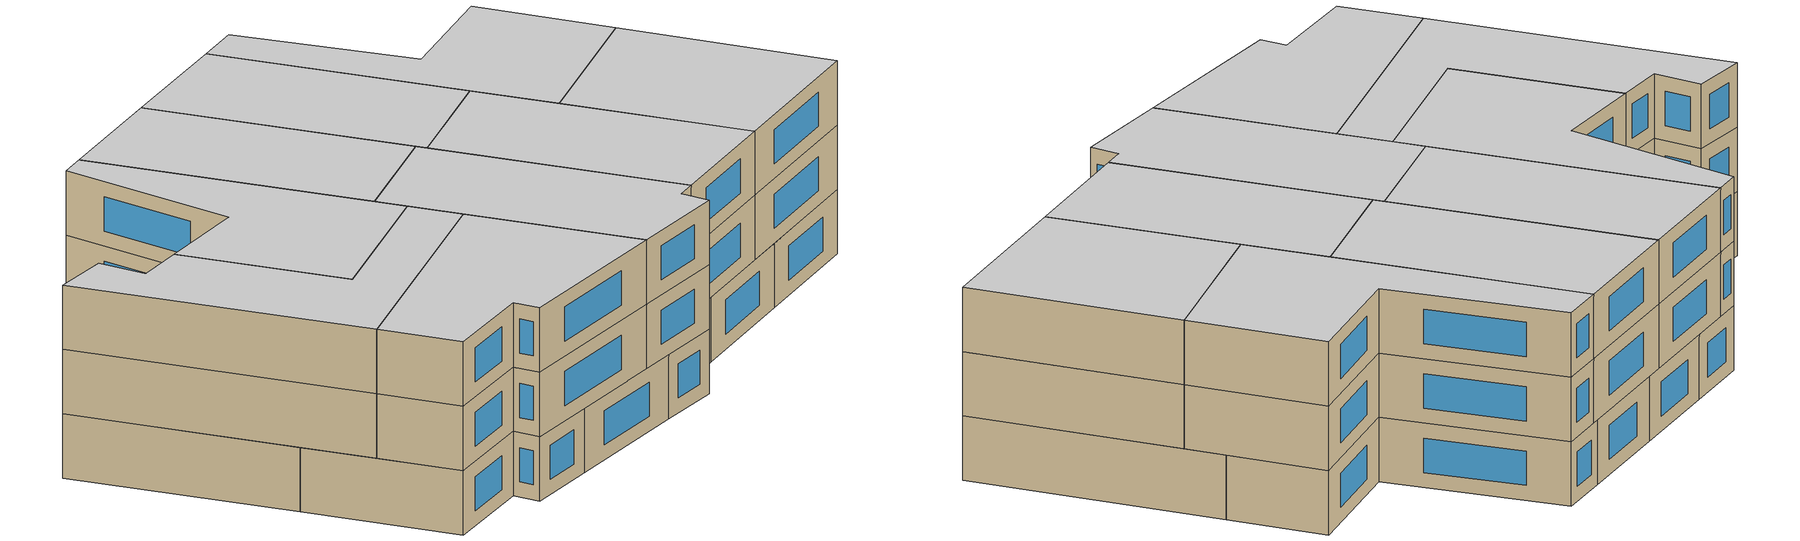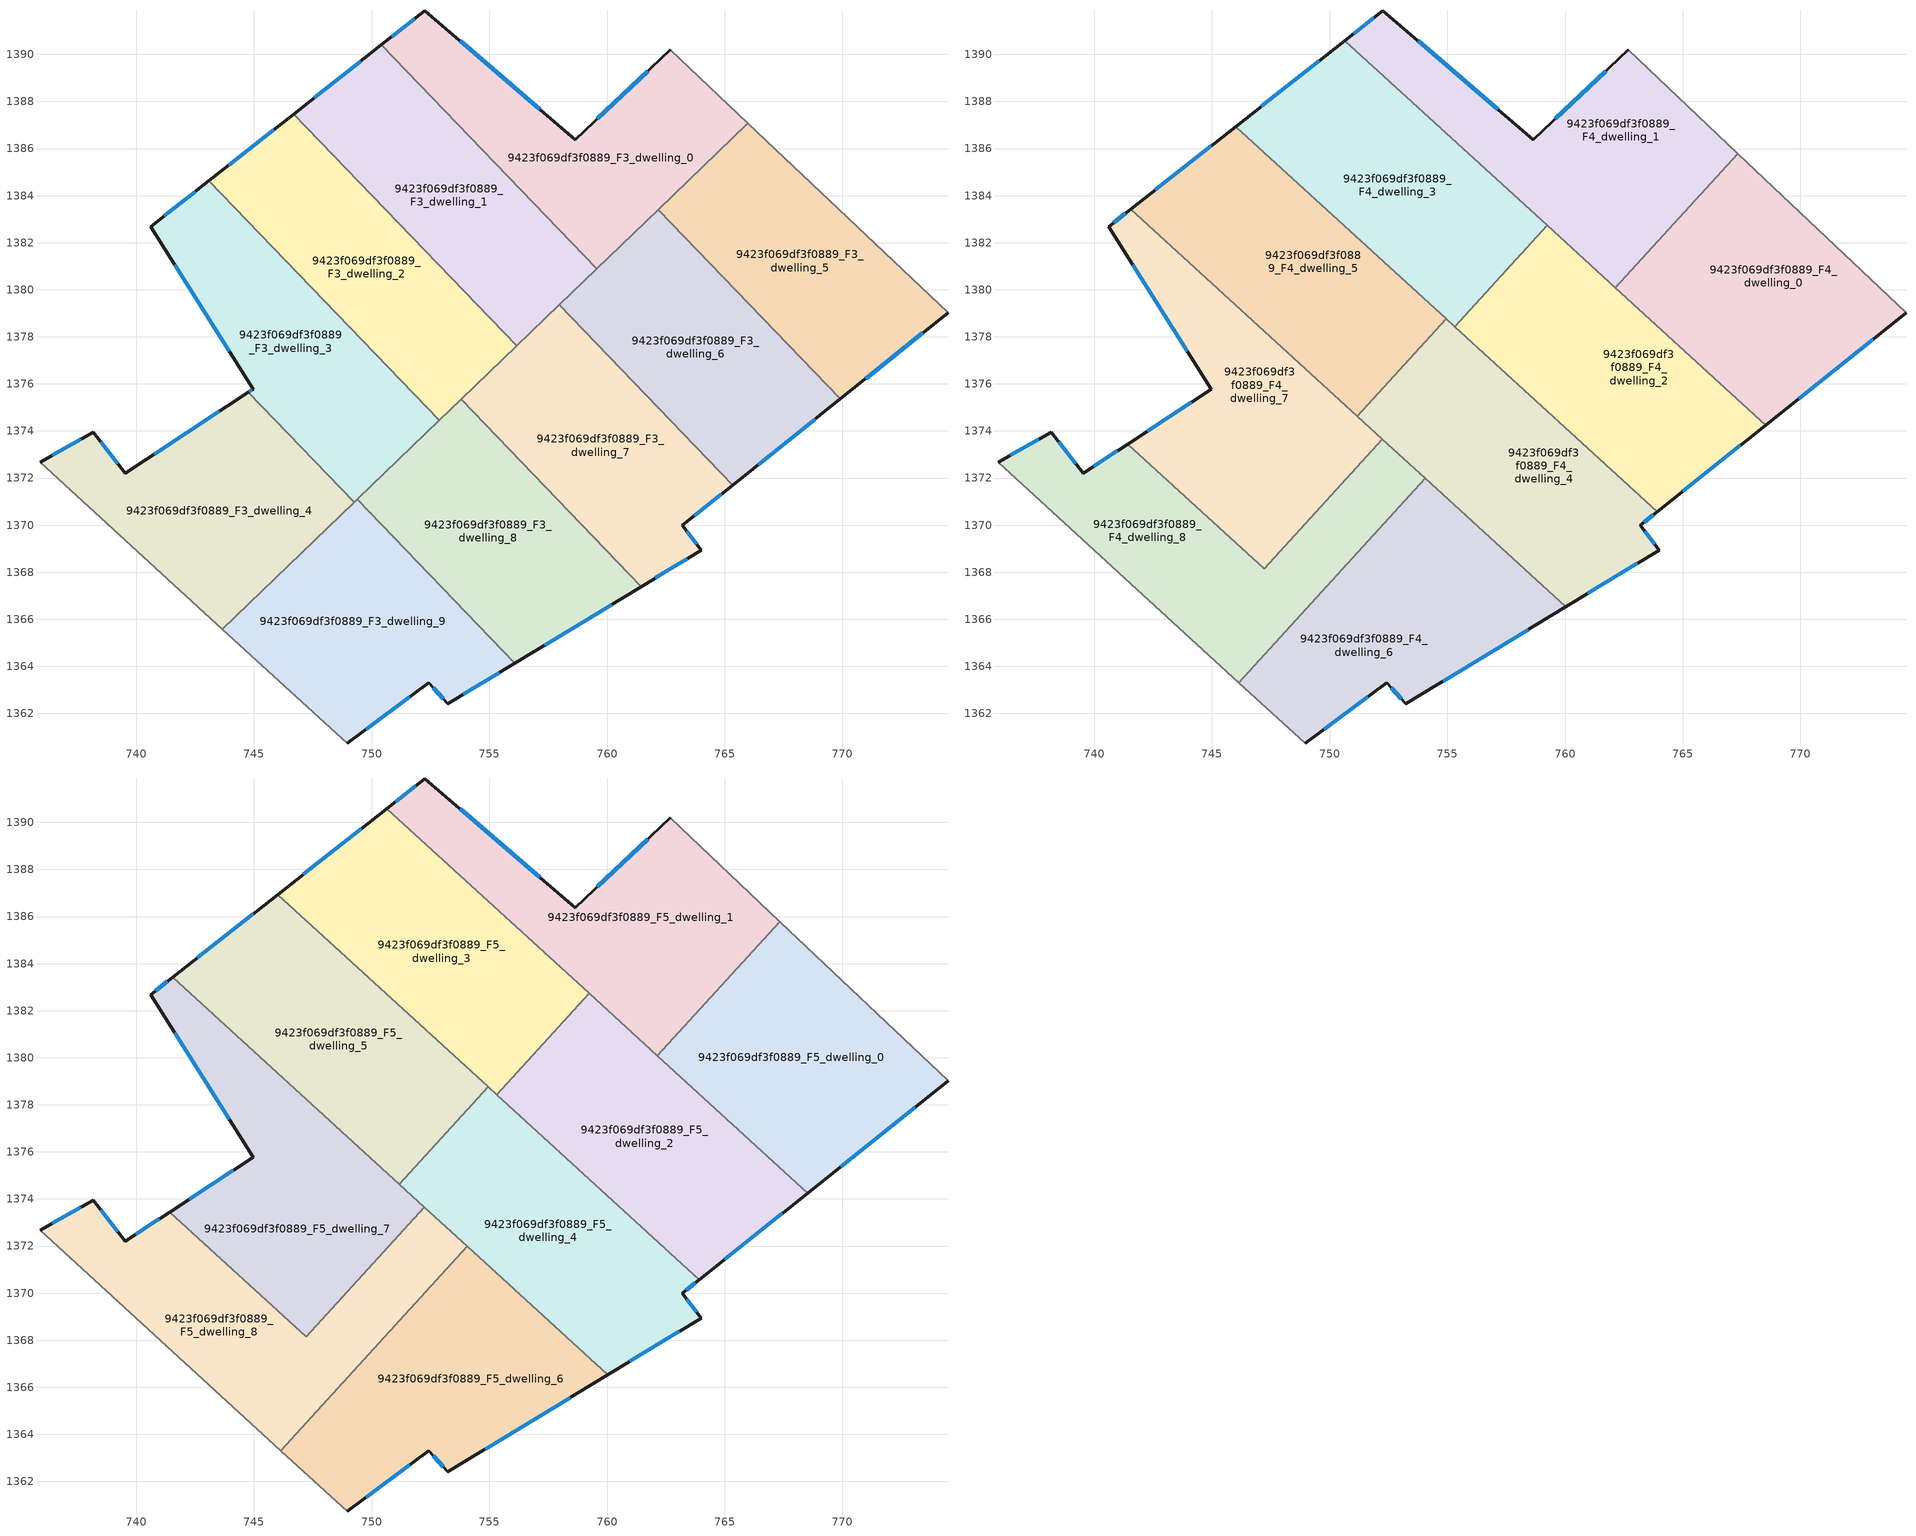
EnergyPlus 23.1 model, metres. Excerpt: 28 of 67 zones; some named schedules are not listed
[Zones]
9423f069df3f0889_F3_dwelling_0
 floor to 9423f069df3f0889_F2_dwelling_0 (EU_floor_Construction): 762.68,1390.19 765.98,1387.07 757.98,1379.37 759.56,1380.89 750.41,1390.4 752.26,1391.86 758.65,1386.37 z9
 wall outside (EU_wall_Construction): 762.68,1390.19 758.65,1386.37 752.26,1391.86 750.41,1390.4 z9:12
 wall to 9423f069df3f0889_F3_dwelling_1 (EU_wall_Construction): 750.41,1390.4 759.56,1380.89 757.98,1379.37 z9:12
 wall adiabatic (EU_wall_Construction): 765.98,1387.07 762.68,1390.19 z9:12
 wall to 9423f069df3f0889_F3_dwelling_6 (EU_wall_Construction): 757.98,1379.37 762.17,1383.4 z9:12
 wall to 9423f069df3f0889_F3_dwelling_5 (EU_wall_Construction): 762.17,1383.4 765.98,1387.07 z9:12
 window (EU_Window_Construction): 751.83,1391.52 750.85,1390.74 / 757.15,1387.66 753.76,1390.57 / 761.73,1389.29 759.6,1387.27 z9.7:11.3
9423f069df3f0889_F3_dwelling_1
 floor to 9423f069df3f0889_F2_dwelling_1 (EU_floor_Construction): 750.41,1390.4 759.56,1380.89 756.16,1377.62 746.68,1387.46 z9
 wall outside (EU_wall_Construction): 750.41,1390.4 746.68,1387.46 z9:12
 wall to 9423f069df3f0889_F3_dwelling_2 (EU_wall_Construction): 746.68,1387.46 756.16,1377.62 z9:12
 wall to 9423f069df3f0889_F3_dwelling_7 (EU_wall_Construction): 756.16,1377.62 757.98,1379.37 z9:12
 window (EU_Window_Construction): 749.54,1389.71 747.56,1388.15 z9.7:11.3
9423f069df3f0889_F3_dwelling_2
 floor to 9423f069df3f0889_F2_dwelling_2 (EU_floor_Construction): 746.68,1387.46 756.16,1377.62 752.87,1374.45 743.08,1384.62 z9
 wall outside (EU_wall_Construction): 746.68,1387.46 743.08,1384.62 z9:12
 wall to 9423f069df3f0889_F3_dwelling_3 (EU_wall_Construction): 743.08,1384.62 752.87,1374.45 z9:12
 wall to 9423f069df3f0889_F3_dwelling_7 (EU_wall_Construction): 753.8,1375.35 756.16,1377.62 z9:12
 wall to 9423f069df3f0889_F3_dwelling_8 (EU_wall_Construction): 752.87,1374.45 753.8,1375.35 z9:12
 window (EU_Window_Construction): 745.84,1386.8 743.92,1385.29 z9.7:11.3
9423f069df3f0889_F3_dwelling_3
 floor to 9423f069df3f0889_F2_dwelling_3 (EU_floor_Construction): 743.08,1384.62 752.87,1374.45 749.25,1370.97 744.76,1375.64 744.96,1375.77 740.61,1382.68 z9
 wall outside (EU_wall_Construction): 743.08,1384.62 740.61,1382.68 744.96,1375.77 744.76,1375.64 z9:12
 wall to 9423f069df3f0889_F3_dwelling_4 (EU_wall_Construction): 744.76,1375.64 749.25,1370.97 z9:12
 wall to 9423f069df3f0889_F3_dwelling_8 (EU_wall_Construction): 749.38,1371.1 752.87,1374.45 z9:12
 wall to 9423f069df3f0889_F3_dwelling_9 (EU_wall_Construction): 749.25,1370.97 749.38,1371.1 z9:12
 window (EU_Window_Construction): 744.92,1375.74 744.81,1375.67 / 741.63,1381.06 743.94,1377.39 / 742.5,1384.17 741.19,1383.13 z9.7:11.3
9423f069df3f0889_F3_dwelling_4
 floor to 9423f069df3f0889_F2_dwelling_4 (EU_floor_Construction): 744.76,1375.64 749.25,1370.97 743.65,1365.58 735.91,1372.66 738.16,1373.94 739.53,1372.21 z9
 wall outside (EU_wall_Construction): 744.76,1375.64 739.53,1372.21 738.16,1373.94 735.91,1372.66 z9:12
 wall adiabatic (EU_wall_Construction): 735.91,1372.66 743.65,1365.58 z9:12
 wall to 9423f069df3f0889_F3_dwelling_9 (EU_wall_Construction): 743.65,1365.58 749.25,1370.97 z9:12
 window (EU_Window_Construction): 737.64,1373.64 736.44,1372.96 / 739.21,1372.61 738.49,1373.53 / 743.53,1374.83 740.76,1373.01 z9.7:11.3
9423f069df3f0889_F3_dwelling_5
 floor to 9423f069df3f0889_F2_dwelling_5 (EU_floor_Construction): 774.49,1379.03 769.91,1375.36 762.17,1383.4 765.98,1387.07 z9
 wall outside (EU_wall_Construction): 769.91,1375.36 774.49,1379.03 z9:12
 wall to 9423f069df3f0889_F3_dwelling_6 (EU_wall_Construction): 762.17,1383.4 769.91,1375.36 z9:12
 wall adiabatic (EU_wall_Construction): 774.49,1379.03 765.98,1387.07 z9:12
 window (EU_Window_Construction): 770.99,1376.22 773.41,1378.17 z9.7:11.3
 ceiling adiabatic (EU_roof_Construction): 763.72,1381.8 767.35,1385.77 765.98,1387.07 762.17,1383.4 z12
9423f069df3f0889_F3_dwelling_6
 floor to 9423f069df3f0889_F2_dwelling_6 (EU_floor_Construction): 762.17,1383.4 769.91,1375.36 765.35,1371.71 757.98,1379.37 z9
 wall outside (EU_wall_Construction): 765.35,1371.71 769.91,1375.36 z9:12
 wall to 9423f069df3f0889_F3_dwelling_7 (EU_wall_Construction): 757.98,1379.37 765.35,1371.71 z9:12
 window (EU_Window_Construction): 766.42,1372.56 768.84,1374.5 z9.7:11.3
 ceiling adiabatic (EU_roof_Construction): 762.14,1380.08 763.72,1381.8 762.17,1383.4 760.39,1381.68 z12
9423f069df3f0889_F3_dwelling_7
 floor to 9423f069df3f0889_F2_dwelling_7 (EU_floor_Construction): 757.98,1379.37 765.35,1371.71 763.21,1369.99 764,1368.94 761.46,1367.39 753.8,1375.35 z9
 wall outside (EU_wall_Construction): 761.46,1367.39 764,1368.94 763.21,1369.99 765.35,1371.71 z9:12
 wall to 9423f069df3f0889_F3_dwelling_8 (EU_wall_Construction): 753.8,1375.35 761.46,1367.39 z9:12
 window (EU_Window_Construction): 763.81,1369.18 763.39,1369.74 / 762.05,1367.75 763.4,1368.57 / 763.71,1370.39 764.84,1371.3 z9.7:11.3
9423f069df3f0889_F3_dwelling_8
 floor to 9423f069df3f0889_F2_dwelling_8 (EU_floor_Construction): 753.8,1375.35 761.46,1367.39 756.08,1364.13 749.38,1371.1 z9
 wall outside (EU_wall_Construction): 756.08,1364.13 761.46,1367.39 z9:12
 wall to 9423f069df3f0889_F3_dwelling_9 (EU_wall_Construction): 749.38,1371.1 756.08,1364.13 z9:12
 window (EU_Window_Construction): 757.34,1364.9 760.19,1366.63 z9.7:11.3
 ceiling adiabatic (EU_roof_Construction): 760.03,1366.53 752.24,1373.65 749.65,1370.82 756.08,1364.13 761.46,1367.39 z12
9423f069df3f0889_F3_dwelling_9
 floor to 9423f069df3f0889_F2_dwelling_9 (EU_floor_Construction): 749.38,1371.1 756.08,1364.13 753.23,1362.4 752.44,1363.31 748.96,1360.73 743.65,1365.58 z9
 wall outside (EU_wall_Construction): 748.96,1360.73 752.44,1363.31 753.23,1362.4 756.08,1364.13 z9:12
 wall adiabatic (EU_wall_Construction): 743.65,1365.58 748.96,1360.73 z9:12
 window (EU_Window_Construction): 752.62,1363.1 753.04,1362.61 / 749.77,1361.33 751.62,1362.7 / 753.9,1362.81 755.41,1363.73 z9.7:11.3
9423f069df3f0889_F4_dwelling_0
 floor to 9423f069df3f0889_F3_dwelling_5 (EU_floor_Construction): 774.49,1379.03 769.91,1375.36 763.72,1381.8 767.35,1385.77 z12
 floor to 9423f069df3f0889_F3_dwelling_6 (EU_floor_Construction): 763.72,1381.8 769.91,1375.36 768.52,1374.25 762.14,1380.08 z12
 wall outside (EU_wall_Construction): 768.52,1374.25 774.49,1379.03 z12:15
 wall to 9423f069df3f0889_F4_dwelling_1 (EU_wall_Construction): 767.35,1385.78 762.14,1380.08 z12:15
 wall adiabatic (EU_wall_Construction): 774.49,1379.03 767.35,1385.78 z12:15
 wall to 9423f069df3f0889_F4_dwelling_2 (EU_wall_Construction): 762.14,1380.08 768.52,1374.25 z12:15
 window (EU_Window_Construction): 769.92,1375.37 773.09,1377.91 z12.7:14.3
9423f069df3f0889_F4_dwelling_1
 floor to 9423f069df3f0889_F3_dwelling_0 (EU_floor_Construction): 762.68,1390.19 765.98,1387.07 760.39,1381.68 750.64,1390.58 752.26,1391.86 758.65,1386.37 z12
 floor adiabatic (EU_floor_Construction): 765.98,1387.07 762.68,1390.19 767.35,1385.78 762.14,1380.08 760.39,1381.68 z12
 wall outside (EU_wall_Construction): 762.68,1390.19 758.65,1386.37 752.26,1391.86 750.64,1390.58 z12:15
 wall adiabatic (EU_wall_Construction): 767.35,1385.78 762.68,1390.19 z12:15
 wall to 9423f069df3f0889_F4_dwelling_3 (EU_wall_Construction): 750.64,1390.58 759.24,1382.73 z12:15
 wall to 9423f069df3f0889_F4_dwelling_2 (EU_wall_Construction): 759.24,1382.73 762.14,1380.08 z12:15
 window (EU_Window_Construction): 751.88,1391.56 751.02,1390.88 / 757.15,1387.66 753.76,1390.57 / 761.73,1389.29 759.6,1387.27 z12.7:14.3
9423f069df3f0889_F4_dwelling_2
 floor to 9423f069df3f0889_F3_dwelling_6 (EU_floor_Construction): 768.52,1374.25 765.35,1371.71 757.98,1379.37 760.39,1381.68 z12
 floor to 9423f069df3f0889_F3_dwelling_1 (EU_floor_Construction): 758.53,1381.96 759.56,1380.89 756.19,1377.64 755.77,1378.02 755.34,1378.47 z12
 floor to 9423f069df3f0889_F3_dwelling_7 (EU_floor_Construction): 757.98,1379.37 765.35,1371.71 763.93,1370.57 756.19,1377.64 z12
 floor to 9423f069df3f0889_F3_dwelling_0 (EU_floor_Construction): 760.39,1381.68 757.98,1379.37 759.56,1380.89 758.53,1381.96 759.24,1382.73 z12
 floor to 9423f069df3f0889_F3_dwelling_2 (EU_floor_Construction): 755.34,1378.47 755.77,1378.02 755.32,1378.44 z12
 wall outside (EU_wall_Construction): 763.93,1370.57 768.52,1374.25 z12:15
 wall to 9423f069df3f0889_F4_dwelling_3 (EU_wall_Construction): 759.24,1382.73 755.32,1378.44 z12:15
 wall to 9423f069df3f0889_F4_dwelling_4 (EU_wall_Construction): 755.32,1378.44 763.93,1370.57 z12:15
 window (EU_Window_Construction): 765.01,1371.43 767.44,1373.39 z12.7:14.3
9423f069df3f0889_F4_dwelling_3
 floor to 9423f069df3f0889_F3_dwelling_1 (EU_floor_Construction): 750.41,1390.4 758.53,1381.96 755.34,1378.47 746.68,1387.46 z12
 floor to 9423f069df3f0889_F3_dwelling_0 (EU_floor_Construction): 759.24,1382.73 758.53,1381.96 750.41,1390.4 750.64,1390.58 z12
 floor to 9423f069df3f0889_F3_dwelling_2 (EU_floor_Construction): 746.68,1387.46 755.34,1378.47 755.32,1378.44 746.01,1386.93 z12
 wall outside (EU_wall_Construction): 750.64,1390.58 746.01,1386.93 z12:15
 wall to 9423f069df3f0889_F4_dwelling_5 (EU_wall_Construction): 746.01,1386.93 754.95,1378.77 z12:15
 wall to 9423f069df3f0889_F4_dwelling_4 (EU_wall_Construction): 754.95,1378.77 755.31,1378.44 z12:15
 window (EU_Window_Construction): 749.55,1389.73 747.1,1387.79 z12.7:14.3
9423f069df3f0889_F4_dwelling_4
 floor to 9423f069df3f0889_F3_dwelling_7 (EU_floor_Construction): 763.93,1370.57 763.21,1369.99 764,1368.94 761.45,1367.39 753.8,1375.35 756.19,1377.64 z12
 floor to 9423f069df3f0889_F3_dwelling_2 (EU_floor_Construction): 755.77,1378.02 756.16,1377.62 752.87,1374.45 751.91,1375.44 754.95,1378.77 z12
 floor to 9423f069df3f0889_F3_dwelling_1 (EU_floor_Construction): 756.19,1377.64 756.16,1377.62 755.77,1378.02 z12
 floor to 9423f069df3f0889_F3_dwelling_3 (EU_floor_Construction): 751.91,1375.44 752.87,1374.45 752.14,1373.74 751.17,1374.63 z12
 floor to 9423f069df3f0889_F3_dwelling_8 (EU_floor_Construction): 753.8,1375.35 761.45,1367.39 760.03,1366.53 752.14,1373.74 z12
 wall outside (EU_wall_Construction): 760.03,1366.53 764,1368.94 763.21,1369.99 763.93,1370.57 z12:15
 wall to 9423f069df3f0889_F4_dwelling_5 (EU_wall_Construction): 754.95,1378.77 751.17,1374.63 z12:15
 wall to 9423f069df3f0889_F4_dwelling_6 (EU_wall_Construction): 754.06,1371.99 760.03,1366.53 z12:15
 wall to 9423f069df3f0889_F4_dwelling_8 (EU_wall_Construction): 752.24,1373.65 754.06,1371.99 z12:15
 wall to 9423f069df3f0889_F4_dwelling_7 (EU_wall_Construction): 751.17,1374.63 752.24,1373.65 z12:15
 window (EU_Window_Construction): 763.38,1370.13 763.76,1370.43 / 763.81,1369.18 763.39,1369.74 / 760.97,1367.1 763.07,1368.37 z12.7:14.3
9423f069df3f0889_F4_dwelling_5
 floor to 9423f069df3f0889_F3_dwelling_2 (EU_floor_Construction): 754.95,1378.77 751.91,1375.44 743.08,1384.62 746.01,1386.93 z12
 floor to 9423f069df3f0889_F3_dwelling_3 (EU_floor_Construction): 743.08,1384.62 751.91,1375.44 751.17,1374.63 741.54,1383.42 z12
 wall outside (EU_wall_Construction): 746.01,1386.93 741.54,1383.42 z12:15
 wall to 9423f069df3f0889_F4_dwelling_7 (EU_wall_Construction): 741.54,1383.42 751.17,1374.63 z12:15
 window (EU_Window_Construction): 744.96,1386.11 742.59,1384.24 z12.7:14.3
9423f069df3f0889_F4_dwelling_6
 floor to 9423f069df3f0889_F3_dwelling_9 (EU_floor_Construction): 751.37,1369.03 756.08,1364.13 753.23,1362.4 752.44,1363.31 748.96,1360.73 746.14,1363.31 z12
 floor adiabatic (EU_floor_Construction): 760.03,1366.53 756.08,1364.13 751.37,1369.03 754.06,1371.99 z12
 wall outside (EU_wall_Construction): 748.96,1360.73 752.44,1363.31 753.23,1362.4 760.03,1366.53 z12:15
 wall adiabatic (EU_wall_Construction): 746.14,1363.31 748.96,1360.73 z12:15
 wall to 9423f069df3f0889_F4_dwelling_8 (EU_wall_Construction): 754.06,1371.99 746.14,1363.31 z12:15
 window (EU_Window_Construction): 752.62,1363.1 753.04,1362.61 / 749.77,1361.33 751.62,1362.7 / 754.83,1363.37 758.44,1365.56 z12.7:14.3
9423f069df3f0889_F4_dwelling_7
 floor to 9423f069df3f0889_F3_dwelling_3 (EU_floor_Construction): 752.14,1373.74 749.25,1370.97 744.76,1375.64 744.96,1375.77 740.61,1382.68 741.54,1383.42 z12
 floor to 9423f069df3f0889_F3_dwelling_4 (EU_floor_Construction): 744.76,1375.64 749.25,1370.97 746.76,1368.57 741.42,1373.44 z12
 floor to 9423f069df3f0889_F3_dwelling_9 (EU_floor_Construction): 749.38,1371.1 749.65,1370.82 747.22,1368.15 746.76,1368.57 z12
 floor to 9423f069df3f0889_F3_dwelling_8 (EU_floor_Construction): 752.24,1373.65 749.65,1370.82 749.38,1371.1 752.14,1373.74 z12
 wall outside (EU_wall_Construction): 741.54,1383.42 740.61,1382.68 744.96,1375.77 741.42,1373.44 z12:15
 wall to 9423f069df3f0889_F4_dwelling_8 (EU_wall_Construction): 741.42,1373.44 747.22,1368.15 752.24,1373.65 z12:15
 window (EU_Window_Construction): 744.13,1375.23 742.25,1373.99 / 741.63,1381.06 743.94,1377.39 / 741.32,1383.24 740.83,1382.85 z12.7:14.3
9423f069df3f0889_F4_dwelling_8
 floor to 9423f069df3f0889_F3_dwelling_4 (EU_floor_Construction): 741.42,1373.44 746.76,1368.57 743.65,1365.58 735.91,1372.66 738.16,1373.94 739.53,1372.21 z12
 floor to 9423f069df3f0889_F3_dwelling_9 (EU_floor_Construction): 749.65,1370.82 751.37,1369.03 746.14,1363.31 743.65,1365.58 746.76,1368.57 747.22,1368.15 z12
 floor adiabatic (EU_floor_Construction): 754.06,1371.99 751.37,1369.03 749.65,1370.82 752.24,1373.65 z12
 wall outside (EU_wall_Construction): 741.42,1373.44 739.53,1372.21 738.16,1373.94 735.91,1372.66 z12:15
 wall adiabatic (EU_wall_Construction): 735.91,1372.66 746.14,1363.31 z12:15
 window (EU_Window_Construction): 737.64,1373.64 736.44,1372.96 / 739.21,1372.61 738.49,1373.53 / 740.97,1373.15 739.97,1372.5 z12.7:14.3
9423f069df3f0889_F5_dwelling_0
 floor to 9423f069df3f0889_F4_dwelling_0 (EU_floor_Construction): 774.49,1379.03 768.52,1374.25 762.14,1380.08 767.35,1385.78 z15
 wall outside (EU_wall_Construction): 768.52,1374.25 774.49,1379.03 z15:18
 wall to 9423f069df3f0889_F5_dwelling_1 (EU_wall_Construction): 767.35,1385.78 762.14,1380.08 z15:18
 wall adiabatic (EU_wall_Construction): 774.49,1379.03 767.35,1385.78 z15:18
 wall to 9423f069df3f0889_F5_dwelling_2 (EU_wall_Construction): 762.14,1380.08 768.52,1374.25 z15:18
 window (EU_Window_Construction): 769.92,1375.37 773.09,1377.91 z15.7:17.3
 ceiling to 9423f069df3f0889_F6_dwelling_0 (EU_floor_Construction): 774.49,1379.03 767.35,1385.78 762.14,1380.08 768.52,1374.25 z18
9423f069df3f0889_F5_dwelling_1
 floor to 9423f069df3f0889_F4_dwelling_1 (EU_floor_Construction): 762.68,1390.19 767.35,1385.78 762.14,1380.08 750.64,1390.58 752.26,1391.86 758.65,1386.37 z15
 wall outside (EU_wall_Construction): 762.68,1390.19 758.65,1386.37 752.26,1391.86 750.64,1390.58 z15:18
 wall adiabatic (EU_wall_Construction): 767.35,1385.78 762.68,1390.19 z15:18
 wall to 9423f069df3f0889_F5_dwelling_3 (EU_wall_Construction): 750.64,1390.58 759.24,1382.73 z15:18
 wall to 9423f069df3f0889_F5_dwelling_2 (EU_wall_Construction): 759.24,1382.73 762.14,1380.08 z15:18
 window (EU_Window_Construction): 751.88,1391.56 751.02,1390.88 / 757.15,1387.66 753.76,1390.57 / 761.73,1389.29 759.6,1387.27 z15.7:17.3
 ceiling to 9423f069df3f0889_F6_dwelling_1 (EU_floor_Construction): 762.14,1380.08 767.35,1385.78 762.68,1390.19 758.65,1386.37 752.26,1391.86 750.64,1390.58 z18
9423f069df3f0889_F5_dwelling_2
 floor to 9423f069df3f0889_F4_dwelling_2 (EU_floor_Construction): 768.52,1374.25 763.93,1370.57 755.32,1378.44 759.24,1382.73 z15
 wall outside (EU_wall_Construction): 763.93,1370.57 768.52,1374.25 z15:18
 wall to 9423f069df3f0889_F5_dwelling_3 (EU_wall_Construction): 759.24,1382.73 755.32,1378.44 z15:18
 wall to 9423f069df3f0889_F5_dwelling_4 (EU_wall_Construction): 755.32,1378.44 763.93,1370.57 z15:18
 window (EU_Window_Construction): 765.01,1371.43 767.44,1373.39 z15.7:17.3
 ceiling to 9423f069df3f0889_F6_dwelling_2 (EU_floor_Construction): 768.52,1374.25 759.24,1382.73 755.32,1378.44 763.93,1370.57 z18
9423f069df3f0889_F5_dwelling_3
 floor to 9423f069df3f0889_F4_dwelling_3 (EU_floor_Construction): 759.24,1382.73 755.32,1378.44 746.01,1386.93 750.64,1390.58 z15
 wall outside (EU_wall_Construction): 750.64,1390.58 746.01,1386.93 z15:18
 wall to 9423f069df3f0889_F5_dwelling_5 (EU_wall_Construction): 746.01,1386.93 754.95,1378.77 z15:18
 wall to 9423f069df3f0889_F5_dwelling_4 (EU_wall_Construction): 754.95,1378.77 755.31,1378.44 z15:18
 window (EU_Window_Construction): 749.55,1389.73 747.1,1387.79 z15.7:17.3
 ceiling to 9423f069df3f0889_F6_dwelling_3 (EU_floor_Construction): 755.32,1378.44 759.24,1382.73 750.64,1390.58 746.01,1386.93 z18
9423f069df3f0889_F5_dwelling_4
 floor to 9423f069df3f0889_F4_dwelling_4 (EU_floor_Construction): 763.93,1370.57 763.21,1369.99 764,1368.94 760.03,1366.53 751.17,1374.63 754.95,1378.77 z15
 wall outside (EU_wall_Construction): 760.03,1366.53 764,1368.94 763.21,1369.99 763.93,1370.57 z15:18
 wall to 9423f069df3f0889_F5_dwelling_5 (EU_wall_Construction): 754.95,1378.77 751.17,1374.63 z15:18
 wall to 9423f069df3f0889_F5_dwelling_6 (EU_wall_Construction): 754.06,1371.99 760.03,1366.53 z15:18
 wall to 9423f069df3f0889_F5_dwelling_8 (EU_wall_Construction): 752.24,1373.65 754.06,1371.99 z15:18
 wall to 9423f069df3f0889_F5_dwelling_7 (EU_wall_Construction): 751.17,1374.63 752.24,1373.65 z15:18
 window (EU_Window_Construction): 763.38,1370.13 763.76,1370.43 / 763.81,1369.18 763.39,1369.74 / 760.97,1367.1 763.07,1368.37 z15.7:17.3
 ceiling to 9423f069df3f0889_F6_dwelling_4 (EU_floor_Construction): 764,1368.94 763.21,1369.99 763.93,1370.57 754.95,1378.77 751.17,1374.63 760.03,1366.53 z18
9423f069df3f0889_F5_dwelling_5
 floor to 9423f069df3f0889_F4_dwelling_5 (EU_floor_Construction): 754.95,1378.77 751.17,1374.63 741.54,1383.42 746.01,1386.93 z15
 wall outside (EU_wall_Construction): 746.01,1386.93 741.54,1383.42 z15:18
 wall to 9423f069df3f0889_F5_dwelling_7 (EU_wall_Construction): 741.54,1383.42 751.17,1374.63 z15:18
 window (EU_Window_Construction): 744.96,1386.11 742.59,1384.24 z15.7:17.3
 ceiling to 9423f069df3f0889_F6_dwelling_5 (EU_floor_Construction): 751.17,1374.63 754.95,1378.77 746.01,1386.93 741.54,1383.42 z18
9423f069df3f0889_F5_dwelling_6
 floor to 9423f069df3f0889_F4_dwelling_6 (EU_floor_Construction): 760.03,1366.53 753.23,1362.4 752.44,1363.31 748.96,1360.73 746.14,1363.31 754.06,1371.99 z15
 wall outside (EU_wall_Construction): 748.96,1360.73 752.44,1363.31 753.23,1362.4 760.03,1366.53 z15:18
 wall adiabatic (EU_wall_Construction): 746.14,1363.31 748.96,1360.73 z15:18
 wall to 9423f069df3f0889_F5_dwelling_8 (EU_wall_Construction): 754.06,1371.99 746.14,1363.31 z15:18
 window (EU_Window_Construction): 752.62,1363.1 753.04,1362.61 / 749.77,1361.33 751.62,1362.7 / 754.83,1363.37 758.44,1365.56 z15.7:17.3
 ceiling to 9423f069df3f0889_F6_dwelling_6 (EU_floor_Construction): 760.03,1366.53 754.06,1371.99 746.14,1363.31 748.96,1360.73 752.44,1363.31 753.23,1362.4 z18
9423f069df3f0889_F5_dwelling_7
 floor to 9423f069df3f0889_F4_dwelling_7 (EU_floor_Construction): 752.24,1373.65 747.22,1368.15 741.42,1373.44 744.96,1375.77 740.61,1382.68 741.54,1383.42 z15
 wall outside (EU_wall_Construction): 741.54,1383.42 740.61,1382.68 744.96,1375.77 741.42,1373.44 z15:18
 wall to 9423f069df3f0889_F5_dwelling_8 (EU_wall_Construction): 741.42,1373.44 747.22,1368.15 752.24,1373.65 z15:18
 window (EU_Window_Construction): 744.13,1375.23 742.25,1373.99 / 741.63,1381.06 743.94,1377.39 / 741.32,1383.24 740.83,1382.85 z15.7:17.3
 ceiling to 9423f069df3f0889_F6_dwelling_7 (EU_floor_Construction): 747.22,1368.15 752.24,1373.65 741.54,1383.42 740.61,1382.68 744.96,1375.77 741.42,1373.44 z18
9423f069df3f0889_F5_dwelling_8
 floor to 9423f069df3f0889_F4_dwelling_8 (EU_floor_Construction): 752.24,1373.65 754.06,1371.99 746.14,1363.31 735.91,1372.66 738.16,1373.94 739.53,1372.21 741.42,1373.44 747.22,1368.15 z15
 wall outside (EU_wall_Construction): 741.42,1373.44 739.53,1372.21 738.16,1373.94 735.91,1372.66 z15:18
 wall adiabatic (EU_wall_Construction): 735.91,1372.66 746.14,1363.31 z15:18
 window (EU_Window_Construction): 737.64,1373.64 736.44,1372.96 / 739.21,1372.61 738.49,1373.53 / 740.97,1373.15 739.97,1372.5 z15.7:17.3
 ceiling to 9423f069df3f0889_F6_dwelling_8 (EU_floor_Construction): 746.14,1363.31 754.06,1371.99 752.24,1373.65 747.22,1368.15 741.42,1373.44 739.53,1372.21 738.16,1373.94 735.91,1372.66 z18
[Building]
EU S2 Campaign: North Axis=0; Terrain=City; Solar Distribution=FullExterior
[Site:Location]
Budapest.Ferenc.Liszt.Intl.AP: Latitude=47.437; Longitude=19.256; Time Zone=1; Elevation=185
[SizingPeriod:WeatherFileDays]
AnnualSizingPeriod: Begin Month=1; Begin Day of Month=1; End Month=12; End Day of Month=31; Day of Week for Start Day=Monday; Use Weather File Daylight Saving Period=No; Use Weather File Rain and Snow Indicators=No
[MATERIAL]
EU_InternalMass_Material: Roughness=MediumRough; Thickness=0.1; Conductivity=1; Density=1800; Specific Heat=900; Thermal Absorptance=0.9; Solar Absorptance=0.7; Visible Absorptance=0.7
[MATERIAL:NOMASS] Roughness=MediumRough; Thermal Absorptance=0.9; Solar Absorptance=0.7; Visible Absorptance=0.7
Name | Thermal Resistance
EU_wall_NoMass | 0.832559
EU_roof_NoMass | 1.39638
EU_floor_NoMass | 0.872794
[WINDOWMATERIAL:SIMPLEGLAZINGSYSTEM]
EU_Window_SimpleGlazing: UFactor=2.79869; Solar Heat Gain Coefficient=0.75; Visible Transmittance=0.75
[CONSTRUCTION]
EU_wall_Construction: EU_wall_NoMass
EU_roof_Construction: EU_roof_NoMass
EU_floor_Construction: EU_floor_NoMass
EU_Window_Construction: EU_Window_SimpleGlazing
EU_InternalMass_Construction: EU_InternalMass_Material
[ZONE] Type=1; Multiplier=1; Ceiling Height=autocalculate; Floor Area=autocalculate; Part of Total Floor Area=Yes
Name | Volume
9423f069df3f0889_F3_dwelling_0 | 190.341
9423f069df3f0889_F4_dwelling_0; 9423f069df3f0889_F5_dwelling_0 | 211.507
9423f069df3f0889_F3_dwelling_1; 9423f069df3f0889_F3_dwelling_9 | 190.373
9423f069df3f0889_F4_dwelling_1; 9423f069df3f0889_F5_dwelling_1; 9423f069df3f0889_F4_dwelling_2; 9423f069df3f0889_F5_dwelling_2 | 211.51
9423f069df3f0889_F3_dwelling_2 | 190.357
9423f069df3f0889_F3_dwelling_3 | 190.345
9423f069df3f0889_F4_dwelling_3; 9423f069df3f0889_F5_dwelling_3 | 211.516
9423f069df3f0889_F3_dwelling_4 | 190.356
9423f069df3f0889_F4_dwelling_4; 9423f069df3f0889_F5_dwelling_4 | 211.486
9423f069df3f0889_F3_dwelling_5 | 190.364
9423f069df3f0889_F4_dwelling_5; 9423f069df3f0889_F5_dwelling_5 | 211.491
9423f069df3f0889_F3_dwelling_6 | 190.36
9423f069df3f0889_F4_dwelling_6; 9423f069df3f0889_F5_dwelling_6 | 211.538
9423f069df3f0889_F3_dwelling_7 | 190.369
9423f069df3f0889_F4_dwelling_7; 9423f069df3f0889_F5_dwelling_7 | 211.527
9423f069df3f0889_F3_dwelling_8 | 190.366
9423f069df3f0889_F4_dwelling_8; 9423f069df3f0889_F5_dwelling_8 | 211.492
[INTERNALMASS] Construction=EU_InternalMass_Construction
Name | Zone or ZoneList | Surface Area
9423f069df3f0889_F3_dwelling_0_EU_InternalMass | 9423f069df3f0889_F3_dwelling_0 | 63.4494
9423f069df3f0889_F3_dwelling_1_EU_InternalMass | 9423f069df3f0889_F3_dwelling_1 | 63.4575
9423f069df3f0889_F3_dwelling_2_EU_InternalMass | 9423f069df3f0889_F3_dwelling_2 | 63.4523
9423f069df3f0889_F3_dwelling_3_EU_InternalMass | 9423f069df3f0889_F3_dwelling_3 | 63.4484
9423f069df3f0889_F3_dwelling_4_EU_InternalMass | 9423f069df3f0889_F3_dwelling_4 | 63.4521
9423f069df3f0889_F3_dwelling_5_EU_InternalMass | 9423f069df3f0889_F3_dwelling_5 | 63.4546
9423f069df3f0889_F3_dwelling_6_EU_InternalMass | 9423f069df3f0889_F3_dwelling_6 | 63.4532
9423f069df3f0889_F3_dwelling_7_EU_InternalMass | 9423f069df3f0889_F3_dwelling_7 | 63.4563
9423f069df3f0889_F3_dwelling_8_EU_InternalMass | 9423f069df3f0889_F3_dwelling_8 | 63.4554
9423f069df3f0889_F3_dwelling_9_EU_InternalMass | 9423f069df3f0889_F3_dwelling_9 | 63.4579
9423f069df3f0889_F4_dwelling_0_EU_InternalMass | 9423f069df3f0889_F4_dwelling_0 | 70.5026
9423f069df3f0889_F4_dwelling_1_EU_InternalMass | 9423f069df3f0889_F4_dwelling_1 | 70.504
9423f069df3f0889_F4_dwelling_2_EU_InternalMass | 9423f069df3f0889_F4_dwelling_2 | 70.502
9423f069df3f0889_F4_dwelling_3_EU_InternalMass | 9423f069df3f0889_F4_dwelling_3 | 70.5061
9423f069df3f0889_F4_dwelling_4_EU_InternalMass | 9423f069df3f0889_F4_dwelling_4 | 70.4942
9423f069df3f0889_F4_dwelling_5_EU_InternalMass | 9423f069df3f0889_F4_dwelling_5 | 70.4978
9423f069df3f0889_F4_dwelling_6_EU_InternalMass | 9423f069df3f0889_F4_dwelling_6 | 70.5147
9423f069df3f0889_F4_dwelling_7_EU_InternalMass | 9423f069df3f0889_F4_dwelling_7 | 70.5113
9423f069df3f0889_F4_dwelling_8_EU_InternalMass | 9423f069df3f0889_F4_dwelling_8 | 70.4971
9423f069df3f0889_F5_dwelling_0_EU_InternalMass | 9423f069df3f0889_F5_dwelling_0 | 70.5026
9423f069df3f0889_F5_dwelling_1_EU_InternalMass | 9423f069df3f0889_F5_dwelling_1 | 70.504
9423f069df3f0889_F5_dwelling_2_EU_InternalMass | 9423f069df3f0889_F5_dwelling_2 | 70.502
9423f069df3f0889_F5_dwelling_3_EU_InternalMass | 9423f069df3f0889_F5_dwelling_3 | 70.5061
9423f069df3f0889_F5_dwelling_4_EU_InternalMass | 9423f069df3f0889_F5_dwelling_4 | 70.4942
9423f069df3f0889_F5_dwelling_5_EU_InternalMass | 9423f069df3f0889_F5_dwelling_5 | 70.4978
9423f069df3f0889_F5_dwelling_6_EU_InternalMass | 9423f069df3f0889_F5_dwelling_6 | 70.5147
9423f069df3f0889_F5_dwelling_7_EU_InternalMass | 9423f069df3f0889_F5_dwelling_7 | 70.5113
9423f069df3f0889_F5_dwelling_8_EU_InternalMass | 9423f069df3f0889_F5_dwelling_8 | 70.4971
[OTHEREQUIPMENT] Fuel Type=Electricity; Design Level Calculation Method=Watts/Area; Power per Zone Floor Area=1; Fraction Latent=0; Fraction Radiant=0; Fraction Lost=0; Carbon Dioxide Generation Rate=0; EndUse Subcategory=EU_Step8_InternalGains
Name | Zone or ZoneList or Space or SpaceList | Schedule
EU_Step8_InternalGain_9423f069df3f0889_F3_dwelling_0_f000 | 9423f069df3f0889_F3_dwelling_0 | EU_Step8_GainSchedule_9423f069df3f0889_F3_dwelling_0_f000
EU_Step8_InternalGain_9423f069df3f0889_F3_dwelling_1_f000 | 9423f069df3f0889_F3_dwelling_1 | EU_Step8_GainSchedule_9423f069df3f0889_F3_dwelling_1_f000
EU_Step8_InternalGain_9423f069df3f0889_F3_dwelling_2_f000 | 9423f069df3f0889_F3_dwelling_2 | EU_Step8_GainSchedule_9423f069df3f0889_F3_dwelling_2_f000
EU_Step8_InternalGain_9423f069df3f0889_F3_dwelling_3_f000 | 9423f069df3f0889_F3_dwelling_3 | EU_Step8_GainSchedule_9423f069df3f0889_F3_dwelling_3_f000
EU_Step8_InternalGain_9423f069df3f0889_F3_dwelling_4_f000 | 9423f069df3f0889_F3_dwelling_4 | EU_Step8_GainSchedule_9423f069df3f0889_F3_dwelling_4_f000
EU_Step8_InternalGain_9423f069df3f0889_F3_dwelling_5_f000 | 9423f069df3f0889_F3_dwelling_5 | EU_Step8_GainSchedule_9423f069df3f0889_F3_dwelling_5_f000
EU_Step8_InternalGain_9423f069df3f0889_F3_dwelling_6_f000 | 9423f069df3f0889_F3_dwelling_6 | EU_Step8_GainSchedule_9423f069df3f0889_F3_dwelling_6_f000
EU_Step8_InternalGain_9423f069df3f0889_F3_dwelling_7_f000 | 9423f069df3f0889_F3_dwelling_7 | EU_Step8_GainSchedule_9423f069df3f0889_F3_dwelling_7_f000
EU_Step8_InternalGain_9423f069df3f0889_F3_dwelling_8_f000 | 9423f069df3f0889_F3_dwelling_8 | EU_Step8_GainSchedule_9423f069df3f0889_F3_dwelling_8_f000
EU_Step8_InternalGain_9423f069df3f0889_F3_dwelling_9_f000 | 9423f069df3f0889_F3_dwelling_9 | EU_Step8_GainSchedule_9423f069df3f0889_F3_dwelling_9_f000
EU_Step8_InternalGain_9423f069df3f0889_F4_dwelling_0_f000 | 9423f069df3f0889_F4_dwelling_0 | EU_Step8_GainSchedule_9423f069df3f0889_F4_dwelling_0_f000
EU_Step8_InternalGain_9423f069df3f0889_F4_dwelling_1_f000 | 9423f069df3f0889_F4_dwelling_1 | EU_Step8_GainSchedule_9423f069df3f0889_F4_dwelling_1_f000
EU_Step8_InternalGain_9423f069df3f0889_F4_dwelling_2_f000 | 9423f069df3f0889_F4_dwelling_2 | EU_Step8_GainSchedule_9423f069df3f0889_F4_dwelling_2_f000
EU_Step8_InternalGain_9423f069df3f0889_F4_dwelling_3_f000 | 9423f069df3f0889_F4_dwelling_3 | EU_Step8_GainSchedule_9423f069df3f0889_F4_dwelling_3_f000
EU_Step8_InternalGain_9423f069df3f0889_F4_dwelling_4_f000 | 9423f069df3f0889_F4_dwelling_4 | EU_Step8_GainSchedule_9423f069df3f0889_F4_dwelling_4_f000
EU_Step8_InternalGain_9423f069df3f0889_F4_dwelling_5_f000 | 9423f069df3f0889_F4_dwelling_5 | EU_Step8_GainSchedule_9423f069df3f0889_F4_dwelling_5_f000
EU_Step8_InternalGain_9423f069df3f0889_F4_dwelling_6_f000 | 9423f069df3f0889_F4_dwelling_6 | EU_Step8_GainSchedule_9423f069df3f0889_F4_dwelling_6_f000
EU_Step8_InternalGain_9423f069df3f0889_F4_dwelling_7_f000 | 9423f069df3f0889_F4_dwelling_7 | EU_Step8_GainSchedule_9423f069df3f0889_F4_dwelling_7_f000
EU_Step8_InternalGain_9423f069df3f0889_F4_dwelling_8_f000 | 9423f069df3f0889_F4_dwelling_8 | EU_Step8_GainSchedule_9423f069df3f0889_F4_dwelling_8_f000
EU_Step8_InternalGain_9423f069df3f0889_F5_dwelling_0_f000 | 9423f069df3f0889_F5_dwelling_0 | EU_Step8_GainSchedule_9423f069df3f0889_F5_dwelling_0_f000
EU_Step8_InternalGain_9423f069df3f0889_F5_dwelling_1_f000 | 9423f069df3f0889_F5_dwelling_1 | EU_Step8_GainSchedule_9423f069df3f0889_F5_dwelling_1_f000
EU_Step8_InternalGain_9423f069df3f0889_F5_dwelling_2_f000 | 9423f069df3f0889_F5_dwelling_2 | EU_Step8_GainSchedule_9423f069df3f0889_F5_dwelling_2_f000
EU_Step8_InternalGain_9423f069df3f0889_F5_dwelling_3_f000 | 9423f069df3f0889_F5_dwelling_3 | EU_Step8_GainSchedule_9423f069df3f0889_F5_dwelling_3_f000
EU_Step8_InternalGain_9423f069df3f0889_F5_dwelling_4_f000 | 9423f069df3f0889_F5_dwelling_4 | EU_Step8_GainSchedule_9423f069df3f0889_F5_dwelling_4_f000
EU_Step8_InternalGain_9423f069df3f0889_F5_dwelling_5_f000 | 9423f069df3f0889_F5_dwelling_5 | EU_Step8_GainSchedule_9423f069df3f0889_F5_dwelling_5_f000
EU_Step8_InternalGain_9423f069df3f0889_F5_dwelling_6_f000 | 9423f069df3f0889_F5_dwelling_6 | EU_Step8_GainSchedule_9423f069df3f0889_F5_dwelling_6_f000
EU_Step8_InternalGain_9423f069df3f0889_F5_dwelling_7_f000 | 9423f069df3f0889_F5_dwelling_7 | EU_Step8_GainSchedule_9423f069df3f0889_F5_dwelling_7_f000
EU_Step8_InternalGain_9423f069df3f0889_F5_dwelling_8_f000 | 9423f069df3f0889_F5_dwelling_8 | EU_Step8_GainSchedule_9423f069df3f0889_F5_dwelling_8_f000
[ZONEVENTILATION:DESIGNFLOWRATE] Schedule=EU_AlwaysOn; Design Flow Rate Calculation Method=AirChanges/Hour; Air Changes per Hour=0.475469; Ventilation Type=Natural; Fan Pressure Rise=0; Fan Total Efficiency=1; Constant Term Coefficient=1; Temperature Term Coefficient=0; Velocity Term Coefficient=0; Velocity Squared Term Coefficient=0; Minimum Indoor Temperature=-100; Maximum Indoor Temperature=100; Delta Temperature=-100; Minimum Outdoor Temperature=-100; Maximum Outdoor Temperature=100; Maximum Wind Speed=40
Name | Zone or ZoneList or Space or SpaceList
EU_ConstantAir_9423f069df3f0889_F3_dwelling_0 | 9423f069df3f0889_F3_dwelling_0
EU_ConstantAir_9423f069df3f0889_F3_dwelling_1 | 9423f069df3f0889_F3_dwelling_1
EU_ConstantAir_9423f069df3f0889_F3_dwelling_2 | 9423f069df3f0889_F3_dwelling_2
EU_ConstantAir_9423f069df3f0889_F3_dwelling_3 | 9423f069df3f0889_F3_dwelling_3
EU_ConstantAir_9423f069df3f0889_F3_dwelling_4 | 9423f069df3f0889_F3_dwelling_4
EU_ConstantAir_9423f069df3f0889_F3_dwelling_5 | 9423f069df3f0889_F3_dwelling_5
EU_ConstantAir_9423f069df3f0889_F3_dwelling_6 | 9423f069df3f0889_F3_dwelling_6
EU_ConstantAir_9423f069df3f0889_F3_dwelling_7 | 9423f069df3f0889_F3_dwelling_7
EU_ConstantAir_9423f069df3f0889_F3_dwelling_8 | 9423f069df3f0889_F3_dwelling_8
EU_ConstantAir_9423f069df3f0889_F3_dwelling_9 | 9423f069df3f0889_F3_dwelling_9
EU_ConstantAir_9423f069df3f0889_F4_dwelling_0 | 9423f069df3f0889_F4_dwelling_0
EU_ConstantAir_9423f069df3f0889_F4_dwelling_1 | 9423f069df3f0889_F4_dwelling_1
EU_ConstantAir_9423f069df3f0889_F4_dwelling_2 | 9423f069df3f0889_F4_dwelling_2
EU_ConstantAir_9423f069df3f0889_F4_dwelling_3 | 9423f069df3f0889_F4_dwelling_3
EU_ConstantAir_9423f069df3f0889_F4_dwelling_4 | 9423f069df3f0889_F4_dwelling_4
EU_ConstantAir_9423f069df3f0889_F4_dwelling_5 | 9423f069df3f0889_F4_dwelling_5
EU_ConstantAir_9423f069df3f0889_F4_dwelling_6 | 9423f069df3f0889_F4_dwelling_6
EU_ConstantAir_9423f069df3f0889_F4_dwelling_7 | 9423f069df3f0889_F4_dwelling_7
EU_ConstantAir_9423f069df3f0889_F4_dwelling_8 | 9423f069df3f0889_F4_dwelling_8
EU_ConstantAir_9423f069df3f0889_F5_dwelling_0 | 9423f069df3f0889_F5_dwelling_0
EU_ConstantAir_9423f069df3f0889_F5_dwelling_1 | 9423f069df3f0889_F5_dwelling_1
EU_ConstantAir_9423f069df3f0889_F5_dwelling_2 | 9423f069df3f0889_F5_dwelling_2
EU_ConstantAir_9423f069df3f0889_F5_dwelling_3 | 9423f069df3f0889_F5_dwelling_3
EU_ConstantAir_9423f069df3f0889_F5_dwelling_4 | 9423f069df3f0889_F5_dwelling_4
EU_ConstantAir_9423f069df3f0889_F5_dwelling_5 | 9423f069df3f0889_F5_dwelling_5
EU_ConstantAir_9423f069df3f0889_F5_dwelling_6 | 9423f069df3f0889_F5_dwelling_6
EU_ConstantAir_9423f069df3f0889_F5_dwelling_7 | 9423f069df3f0889_F5_dwelling_7
EU_ConstantAir_9423f069df3f0889_F5_dwelling_8 | 9423f069df3f0889_F5_dwelling_8
[HVACTEMPLATE:ZONE:IDEALLOADSAIRSYSTEM] System Availability Schedule=EU_AlwaysOn; Maximum Heating Supply Air Temperature=50; Minimum Cooling Supply Air Temperature=13; Maximum Heating Supply Air Humidity Ratio=0.0156; Minimum Cooling Supply Air Humidity Ratio=0.0077; Heating Limit=NoLimit; Cooling Limit=NoLimit; Heating Availability Schedule=EU_AlwaysOn; Cooling Availability Schedule=EU_CoolingOff; Dehumidification Control Type=ConstantSensibleHeatRatio; Cooling Sensible Heat Ratio=0.7; Dehumidification Setpoint=60; Humidification Control Type=None; Humidification Setpoint=30; Outdoor Air Method=None; Outdoor Air Flow Rate per Person=0.00944; Outdoor Air Flow Rate per Zone Floor Area=0; Outdoor Air Flow Rate per Zone=0; Demand Controlled Ventilation Type=None; Outdoor Air Economizer Type=NoEconomizer; Heat Recovery Type=None; Sensible Heat Recovery Effectiveness=0.7; Latent Heat Recovery Effectiveness=0.65
Name | Template Thermostat
9423f069df3f0889_F3_dwelling_0 | EU_HeatOnly_9423f069df3f0889_F3_dwelling_0
9423f069df3f0889_F3_dwelling_1 | EU_HeatOnly_9423f069df3f0889_F3_dwelling_1
9423f069df3f0889_F3_dwelling_2 | EU_HeatOnly_9423f069df3f0889_F3_dwelling_2
9423f069df3f0889_F3_dwelling_3 | EU_HeatOnly_9423f069df3f0889_F3_dwelling_3
9423f069df3f0889_F3_dwelling_4 | EU_HeatOnly_9423f069df3f0889_F3_dwelling_4
9423f069df3f0889_F3_dwelling_5 | EU_HeatOnly_9423f069df3f0889_F3_dwelling_5
9423f069df3f0889_F3_dwelling_6 | EU_HeatOnly_9423f069df3f0889_F3_dwelling_6
9423f069df3f0889_F3_dwelling_7 | EU_HeatOnly_9423f069df3f0889_F3_dwelling_7
9423f069df3f0889_F3_dwelling_8 | EU_HeatOnly_9423f069df3f0889_F3_dwelling_8
9423f069df3f0889_F3_dwelling_9 | EU_HeatOnly_9423f069df3f0889_F3_dwelling_9
9423f069df3f0889_F4_dwelling_0 | EU_HeatOnly_9423f069df3f0889_F4_dwelling_0
9423f069df3f0889_F4_dwelling_1 | EU_HeatOnly_9423f069df3f0889_F4_dwelling_1
9423f069df3f0889_F4_dwelling_2 | EU_HeatOnly_9423f069df3f0889_F4_dwelling_2
9423f069df3f0889_F4_dwelling_3 | EU_HeatOnly_9423f069df3f0889_F4_dwelling_3
9423f069df3f0889_F4_dwelling_4 | EU_HeatOnly_9423f069df3f0889_F4_dwelling_4
9423f069df3f0889_F4_dwelling_5 | EU_HeatOnly_9423f069df3f0889_F4_dwelling_5
9423f069df3f0889_F4_dwelling_6 | EU_HeatOnly_9423f069df3f0889_F4_dwelling_6
9423f069df3f0889_F4_dwelling_7 | EU_HeatOnly_9423f069df3f0889_F4_dwelling_7
9423f069df3f0889_F4_dwelling_8 | EU_HeatOnly_9423f069df3f0889_F4_dwelling_8
9423f069df3f0889_F5_dwelling_0 | EU_HeatOnly_9423f069df3f0889_F5_dwelling_0
9423f069df3f0889_F5_dwelling_1 | EU_HeatOnly_9423f069df3f0889_F5_dwelling_1
9423f069df3f0889_F5_dwelling_2 | EU_HeatOnly_9423f069df3f0889_F5_dwelling_2
9423f069df3f0889_F5_dwelling_3 | EU_HeatOnly_9423f069df3f0889_F5_dwelling_3
9423f069df3f0889_F5_dwelling_4 | EU_HeatOnly_9423f069df3f0889_F5_dwelling_4
9423f069df3f0889_F5_dwelling_5 | EU_HeatOnly_9423f069df3f0889_F5_dwelling_5
9423f069df3f0889_F5_dwelling_6 | EU_HeatOnly_9423f069df3f0889_F5_dwelling_6
9423f069df3f0889_F5_dwelling_7 | EU_HeatOnly_9423f069df3f0889_F5_dwelling_7
9423f069df3f0889_F5_dwelling_8 | EU_HeatOnly_9423f069df3f0889_F5_dwelling_8
[SIZING:ZONE] Zone Cooling Design Supply Air Temperature Input Method=SupplyAirTemperature; Zone Cooling Design Supply Air Temperature=13; Zone Heating Design Supply Air Temperature Input Method=SupplyAirTemperature; Zone Heating Design Supply Air Temperature=50; Zone Cooling Design Supply Air Humidity Ratio=0.008; Zone Heating Design Supply Air Humidity Ratio=0.008; Cooling Design Air Flow Method=DesignDay; Cooling Design Air Flow Rate=0; Cooling Minimum Air Flow per Zone Floor Area=0.000762; Cooling Minimum Air Flow=0; Cooling Minimum Air Flow Fraction=0.2; Heating Design Air Flow Method=DesignDay; Heating Design Air Flow Rate=0; Heating Maximum Air Flow per Zone Floor Area=0.002032; Heating Maximum Air Flow=0.141576; Heating Maximum Air Flow Fraction=0.3; Account for Dedicated Outdoor Air System=No; Dedicated Outdoor Air System Control Strategy=NeutralSupplyAir; Dedicated Outdoor Air Low Setpoint Temperature for Design=autosize; Dedicated Outdoor Air High Setpoint Temperature for Design=autosize; Zone Load Sizing Method=Sensible Load Only No Latent Load; Zone Latent Cooling Design Supply Air Humidity Ratio Input Method=HumidityRatioDifference; Zone Cooling Design Supply Air Humidity Ratio Difference=0.005; Zone Latent Heating Design Supply Air Humidity Ratio Input Method=HumidityRatioDifference; Zone Humidification Design Supply Air Humidity Ratio Difference=0.005
9423f069df3f0889_F3_dwelling_0; 9423f069df3f0889_F3_dwelling_1; 9423f069df3f0889_F3_dwelling_2; 9423f069df3f0889_F3_dwelling_3; 9423f069df3f0889_F3_dwelling_4; 9423f069df3f0889_F3_dwelling_5; 9423f069df3f0889_F3_dwelling_6; 9423f069df3f0889_F3_dwelling_7; 9423f069df3f0889_F3_dwelling_8; 9423f069df3f0889_F3_dwelling_9; 9423f069df3f0889_F4_dwelling_0; 9423f069df3f0889_F4_dwelling_1; 9423f069df3f0889_F4_dwelling_2; 9423f069df3f0889_F4_dwelling_3; 9423f069df3f0889_F4_dwelling_4; 9423f069df3f0889_F4_dwelling_5; 9423f069df3f0889_F4_dwelling_6; 9423f069df3f0889_F4_dwelling_7; 9423f069df3f0889_F4_dwelling_8; 9423f069df3f0889_F5_dwelling_0; 9423f069df3f0889_F5_dwelling_1; 9423f069df3f0889_F5_dwelling_2; 9423f069df3f0889_F5_dwelling_3; 9423f069df3f0889_F5_dwelling_4; 9423f069df3f0889_F5_dwelling_5; 9423f069df3f0889_F5_dwelling_6; 9423f069df3f0889_F5_dwelling_7; 9423f069df3f0889_F5_dwelling_8
[SCHEDULE:FILE] Column Number=1; Rows to Skip at Top=0; Number of Hours of Data=8760; Column Separator=Comma; Interpolate to Timestep=No; Minutes per Item=60; Adjust Schedule for Daylight Savings=Yes
Name | File
EU_Step8_GainSchedule_9423f069df3f0889_F3_dwelling_0_f000 | ../../schedules/9423f069df3f0889/9423f069df3f0889_F3_dwelling_0_f000_gain.csv
EU_Step8_GainSchedule_9423f069df3f0889_F3_dwelling_1_f000 | ../../schedules/9423f069df3f0889/9423f069df3f0889_F3_dwelling_1_f000_gain.csv
EU_Step8_GainSchedule_9423f069df3f0889_F3_dwelling_2_f000 | ../../schedules/9423f069df3f0889/9423f069df3f0889_F3_dwelling_2_f000_gain.csv
EU_Step8_GainSchedule_9423f069df3f0889_F3_dwelling_3_f000 | ../../schedules/9423f069df3f0889/9423f069df3f0889_F3_dwelling_3_f000_gain.csv
EU_Step8_GainSchedule_9423f069df3f0889_F3_dwelling_4_f000 | ../../schedules/9423f069df3f0889/9423f069df3f0889_F3_dwelling_4_f000_gain.csv
EU_Step8_GainSchedule_9423f069df3f0889_F3_dwelling_5_f000 | ../../schedules/9423f069df3f0889/9423f069df3f0889_F3_dwelling_5_f000_gain.csv
EU_Step8_GainSchedule_9423f069df3f0889_F3_dwelling_6_f000 | ../../schedules/9423f069df3f0889/9423f069df3f0889_F3_dwelling_6_f000_gain.csv
EU_Step8_GainSchedule_9423f069df3f0889_F3_dwelling_7_f000 | ../../schedules/9423f069df3f0889/9423f069df3f0889_F3_dwelling_7_f000_gain.csv
EU_Step8_GainSchedule_9423f069df3f0889_F3_dwelling_8_f000 | ../../schedules/9423f069df3f0889/9423f069df3f0889_F3_dwelling_8_f000_gain.csv
EU_Step8_GainSchedule_9423f069df3f0889_F3_dwelling_9_f000 | ../../schedules/9423f069df3f0889/9423f069df3f0889_F3_dwelling_9_f000_gain.csv
EU_Step8_GainSchedule_9423f069df3f0889_F4_dwelling_0_f000 | ../../schedules/9423f069df3f0889/9423f069df3f0889_F4_dwelling_0_f000_gain.csv
EU_Step8_GainSchedule_9423f069df3f0889_F4_dwelling_1_f000 | ../../schedules/9423f069df3f0889/9423f069df3f0889_F4_dwelling_1_f000_gain.csv
EU_Step8_GainSchedule_9423f069df3f0889_F4_dwelling_2_f000 | ../../schedules/9423f069df3f0889/9423f069df3f0889_F4_dwelling_2_f000_gain.csv
EU_Step8_GainSchedule_9423f069df3f0889_F4_dwelling_3_f000 | ../../schedules/9423f069df3f0889/9423f069df3f0889_F4_dwelling_3_f000_gain.csv
EU_Step8_GainSchedule_9423f069df3f0889_F4_dwelling_4_f000 | ../../schedules/9423f069df3f0889/9423f069df3f0889_F4_dwelling_4_f000_gain.csv
EU_Step8_GainSchedule_9423f069df3f0889_F4_dwelling_5_f000 | ../../schedules/9423f069df3f0889/9423f069df3f0889_F4_dwelling_5_f000_gain.csv
EU_Step8_GainSchedule_9423f069df3f0889_F4_dwelling_6_f000 | ../../schedules/9423f069df3f0889/9423f069df3f0889_F4_dwelling_6_f000_gain.csv
EU_Step8_GainSchedule_9423f069df3f0889_F4_dwelling_7_f000 | ../../schedules/9423f069df3f0889/9423f069df3f0889_F4_dwelling_7_f000_gain.csv
EU_Step8_GainSchedule_9423f069df3f0889_F4_dwelling_8_f000 | ../../schedules/9423f069df3f0889/9423f069df3f0889_F4_dwelling_8_f000_gain.csv
EU_Step8_GainSchedule_9423f069df3f0889_F5_dwelling_0_f000 | ../../schedules/9423f069df3f0889/9423f069df3f0889_F5_dwelling_0_f000_gain.csv
EU_Step8_GainSchedule_9423f069df3f0889_F5_dwelling_1_f000 | ../../schedules/9423f069df3f0889/9423f069df3f0889_F5_dwelling_1_f000_gain.csv
